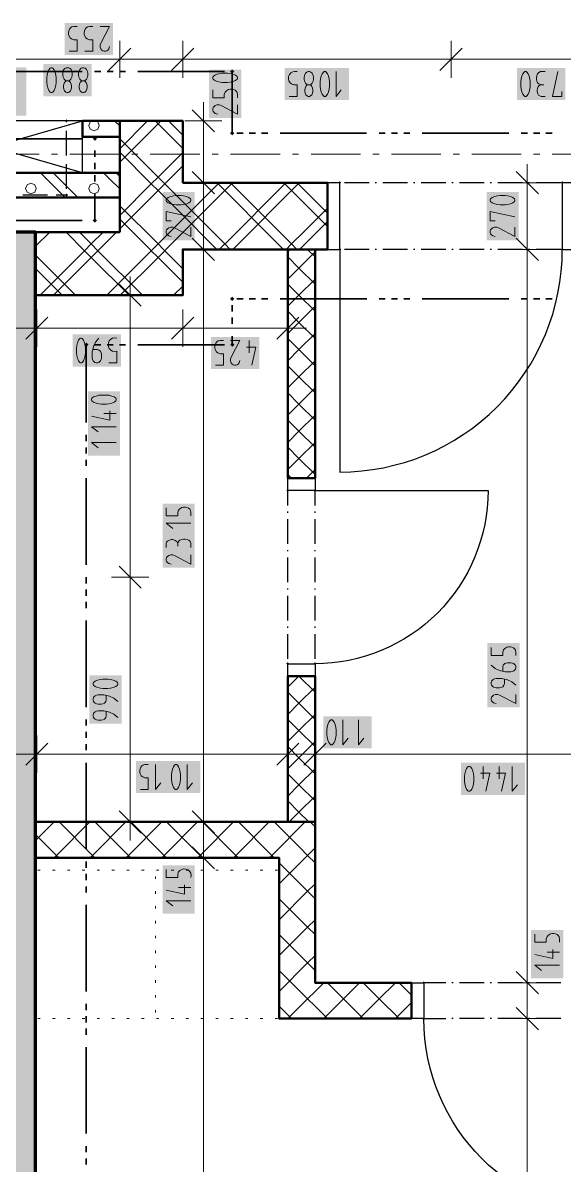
# Model space of a CAD drawing. Header units: millimetres. Extents: x 0 to 594, y 0 to 420.
# Drawn here: x 293.17 to 313.22, y 183.9 to 226.2 of the extents above; entities that cross this region are included whole.
import ezdxf

# ---------------------------------------------------------------- set-up
doc = ezdxf.new("R2010")
doc.units = ezdxf.units.MM
doc.header["$LTSCALE"] = 8
for name, color, linetype in [('PDF_Dvere', 7, 'Continuous'), ('PDF_Instalacni prizdivky', 7, 'Continuous'), ('PDF_Koty delkove', 7, 'Continuous'), ('PDF_Nabytek', 7, 'Continuous'), ('PDF_Osy hlavni', 7, 'Continuous'), ('PDF_Pozarni useky', 7, 'Continuous'), ('PDF_Pozarni Vodovod', 7, 'Continuous'), ('PDF_Pricky zdene', 7, 'Continuous'), ('PDF_Rozvadece', 7, 'Continuous'), ('PDF_Steny akusticke', 7, 'Continuous'), ('PDF_Steny obvodove nosne', 7, 'Continuous')]:
    doc.layers.add(name, color=color, linetype=linetype)

msp = doc.modelspace()

# ---------------------------------------------------------------- linework, layer by layer
at = {"layer": 'PDF_Dvere', "lineweight": 25}
for points in [[(304.911, 220.285), (304.454, 220.285), (304.454, 217.812), (304.911, 217.812)], [(313.612, 220.285), (313.154, 220.285), (313.154, 217.812), (313.612, 217.812)], [(302.988, 208.882), (302.988, 209.34), (303.996, 209.34), (303.996, 208.882)], [(302.988, 202.013), (302.988, 202.471), (303.996, 202.471), (303.996, 202.013)], [(307.568, 190.656), (308.026, 190.656), (308.026, 189.328), (307.568, 189.328)]]:
    msp.add_lwpolyline(points, close=True, dxfattribs=at)
for points in [[(306, 220.285), (305.084, 220.285)], [(306.274, 220.285), (306.229, 220.285)], [(307.419, 220.285), (306.503, 220.285)], [(307.694, 220.285), (307.648, 220.285)], [(308.839, 220.285), (307.923, 220.285)], [(309.114, 220.285), (309.068, 220.285)], [(310.258, 220.285), (309.342, 220.285)], [(310.533, 220.285), (310.487, 220.285)], [(311.678, 220.285), (310.762, 220.285)], [(311.953, 220.285), (311.907, 220.285)], [(313.098, 220.285), (312.182, 220.285)], [(306, 217.812), (305.084, 217.812)], [(306.274, 217.812), (306.229, 217.812)], [(307.419, 217.812), (306.503, 217.812)], [(307.694, 217.812), (307.648, 217.812)], [(308.839, 217.812), (307.923, 217.812)], [(309.114, 217.812), (309.068, 217.812)], [(310.258, 217.812), (309.342, 217.812)], [(310.533, 217.812), (310.487, 217.812)], [(311.678, 217.812), (310.762, 217.812)], [(311.953, 217.812), (311.907, 217.812)], [(313.098, 217.812), (312.182, 217.812)], [(302.988, 208.331), (302.988, 208.882)], [(302.988, 208.056), (302.988, 208.102)], [(302.988, 206.911), (302.988, 207.827)], [(303.996, 208.056), (303.996, 208.102)], [(303.996, 206.911), (303.996, 207.827)], [(302.988, 206.636), (302.988, 206.682)], [(303.996, 206.636), (303.996, 206.682)], [(302.988, 205.491), (302.988, 206.407)], [(303.996, 205.491), (303.996, 206.407)], [(302.988, 205.217), (302.988, 205.262)], [(303.996, 205.217), (303.996, 205.262)], [(302.988, 204.072), (302.988, 204.988)], [(303.996, 204.072), (303.996, 204.988)], [(302.988, 203.797), (302.988, 203.843)], [(302.988, 202.652), (302.988, 203.568)], [(303.996, 203.797), (303.996, 203.843)], [(303.996, 202.652), (303.996, 203.568)], [(308.839, 190.656), (308.026, 190.656)], [(309.114, 190.656), (309.068, 190.656)], [(310.258, 190.656), (309.342, 190.656)], [(310.533, 190.656), (310.487, 190.656)], [(311.678, 190.656), (310.762, 190.656)], [(311.953, 190.656), (311.907, 190.656)], [(313.098, 190.656), (312.182, 190.656)], [(309.114, 189.328), (309.068, 189.328)], [(310.258, 189.328), (309.342, 189.328)], [(310.533, 189.328), (310.487, 189.328)], [(311.678, 189.328), (310.762, 189.328)], [(311.953, 189.328), (311.907, 189.328)], [(313.098, 189.328), (312.182, 189.328)]]:
    msp.add_lwpolyline(points, dxfattribs=at)
for points in [[(304.911, 217.812), (304.911, 209.569, 0.414214), (313.154, 217.812)], [(303.996, 208.331), (303.996, 208.882), (310.407, 208.882, -0.414215), (303.996, 202.471)], [(315.021, 189.328), (315.353, 189.328), (315.353, 182.001, -0.414213), (308.026, 189.328), (308.839, 189.328)]]:
    msp.add_lwpolyline(points, format="xyb", dxfattribs=at)
at = {"layer": 'PDF_Dvere', "lineweight": 25, "transparency": 33554559}
for points in [[(304.969, 220.285), (304.911, 220.228), (304.911, 220.342), (304.854, 220.285)], [(313.212, 220.285), (313.154, 220.228), (313.154, 220.342), (313.097, 220.285)], [(304.969, 217.812), (304.911, 217.755), (304.911, 217.869), (304.854, 217.812)], [(313.212, 217.812), (313.154, 217.755), (313.154, 217.869), (313.097, 217.812)], [(302.988, 208.825), (302.931, 208.882), (303.045, 208.882), (302.988, 208.94)], [(303.996, 208.825), (303.938, 208.882), (304.053, 208.882), (303.996, 208.94)], [(302.988, 202.414), (302.931, 202.471), (303.045, 202.471), (302.988, 202.528)], [(303.996, 202.414), (303.938, 202.471), (304.053, 202.471), (303.996, 202.528)], [(308.083, 190.656), (308.026, 190.599), (308.026, 190.714), (307.968, 190.656)], [(308.083, 189.328), (308.026, 189.271), (308.026, 189.386), (307.968, 189.328)]]:
    msp.add_solid(points, dxfattribs=at)
at = {"layer": 'PDF_Instalacni prizdivky', "lineweight": 50}
for points in [[(296.76, 222.575), (295.386, 222.575), (295.386, 221.979), (296.76, 221.979)], [(296.76, 220.651), (288.7, 220.651), (288.7, 219.735), (296.76, 219.735)]]:
    msp.add_lwpolyline(points, close=True, dxfattribs=at)
at = {"layer": 'PDF_Instalacni prizdivky', "lineweight": 9}
for points in [[(295.751, 222.575), (295.671, 222.542), (295.614, 222.403), (295.671, 222.264), (295.81, 222.207), (295.949, 222.264), (296.006, 222.403), (295.949, 222.542), (295.869, 222.575)], [(296.76, 222.387), (296.572, 222.575)], [(293.825, 220.651), (293.825, 220.651)], [(294.058, 220.418), (293.825, 220.651)], [(294.741, 219.735), (294.058, 220.418)], [(295.208, 219.735), (294.292, 220.651)], [(294.292, 220.651), (294.292, 220.651)], [(296.16, 220.651), (296.16, 220.651)], [(296.394, 220.418), (296.16, 220.651)], [(296.76, 220.051), (296.394, 220.418)], [(296.76, 220.519), (296.627, 220.651)], [(296.627, 220.651), (296.627, 220.651)]]:
    msp.add_lwpolyline(points, dxfattribs=at)
for points in [[(293.474, 220.264), (293.336, 220.206), (293.278, 220.067), (293.336, 219.929), (293.474, 219.871), (293.613, 219.929), (293.671, 220.067), (293.613, 220.206)], [(295.81, 220.264), (295.671, 220.206), (295.614, 220.067), (295.671, 219.929), (295.81, 219.871), (295.949, 219.929), (296.006, 220.067), (295.949, 220.206)]]:
    msp.add_lwpolyline(points, close=True, dxfattribs=at)
at = {"layer": 'PDF_Instalacni prizdivky', "lineweight": 9, "transparency": 33554559}
for points in [[(294.023, 220.414), (294.003, 220.434), (294.044, 220.434), (294.023, 220.455)], [(296.359, 220.414), (296.338, 220.434), (296.379, 220.434), (296.359, 220.455)]]:
    msp.add_solid(points, dxfattribs=at)
at = {"layer": 'PDF_Koty delkove', "lineweight": 18}
for points in [[(294.888, 225.15), (295.181, 225.15), (295.181, 225.577), (295.059, 225.577), (294.974, 225.608), (294.925, 225.654), (294.876, 225.73), (294.864, 225.791), (294.864, 225.852), (294.876, 225.913), (294.9, 225.974), (294.937, 226.02), (294.985, 226.051), (295.059, 226.066), (295.181, 226.066)], [(295.475, 225.15), (295.768, 225.15), (295.768, 225.577), (295.646, 225.577), (295.561, 225.608), (295.512, 225.654), (295.463, 225.73), (295.451, 225.791), (295.451, 225.852), (295.463, 225.913), (295.487, 225.974), (295.524, 226.02), (295.573, 226.051), (295.646, 226.066), (295.768, 226.066)], [(296.038, 226.066), (296.381, 226.066), (296.062, 225.455), (296.038, 225.394), (296.038, 225.302), (296.062, 225.242), (296.099, 225.196), (296.135, 225.165), (296.185, 225.15), (296.233, 225.15), (296.282, 225.165), (296.319, 225.196), (296.356, 225.242), (296.381, 225.333)], [(296.76, 225.543), (296.76, 224.856), (296.76, 224.169)], [(299.096, 225.543), (299.096, 224.856), (299.096, 224.169)], [(309.033, 225.543), (309.033, 224.856), (309.033, 224.169)], [(297.172, 225.268), (296.348, 224.444)], [(299.508, 225.268), (298.683, 224.444)], [(309.445, 225.268), (308.621, 224.444)], [(309.033, 224.856), (299.096, 224.856), (296.76, 224.856), (288.7, 224.856), (286.365, 224.856), (276.428, 224.856), (269.742, 224.856), (200.318, 224.856), (193.632, 224.856), (186.58, 224.856), (177.604, 224.856), (176.276, 224.856), (151.365, 224.856)], [(523.852, 224.856), (518.642, 224.856), (513.503, 224.856), (504.707, 224.856), (492.987, 224.856), (485.294, 224.856), (472.287, 224.856), (466.793, 224.856), (465.016, 224.856), (457.634, 224.856), (456.306, 224.856), (425.487, 224.856), (420.083, 224.856), (409.093, 224.856), (398.881, 224.856), (391.828, 224.856), (385.142, 224.856), (315.719, 224.856), (309.033, 224.856)], [(294.066, 224.173), (294.066, 223.99), (294.079, 223.899), (294.103, 223.792), (294.14, 223.7), (294.188, 223.639), (294.213, 223.624), (294.261, 223.624), (294.286, 223.639), (294.335, 223.7), (294.371, 223.792), (294.396, 223.899), (294.409, 223.99), (294.409, 224.173), (294.396, 224.265), (294.371, 224.372), (294.335, 224.463), (294.286, 224.525), (294.261, 224.54), (294.213, 224.54), (294.188, 224.525), (294.14, 224.463), (294.103, 224.372)], [(294.103, 224.372), (294.079, 224.265), (294.066, 224.173)], [(304.186, 224.031), (304.186, 223.847), (304.199, 223.757), (304.223, 223.65), (304.26, 223.558), (304.308, 223.497), (304.333, 223.482), (304.382, 223.482), (304.406, 223.497), (304.455, 223.558), (304.492, 223.65), (304.517, 223.757), (304.529, 223.847), (304.529, 224.031), (304.517, 224.122), (304.492, 224.229), (304.455, 224.321), (304.406, 224.382), (304.382, 224.398)], [(304.382, 224.398), (304.333, 224.398), (304.308, 224.382), (304.26, 224.321), (304.223, 224.229), (304.199, 224.122), (304.186, 224.031)], [(304.773, 224.398), (304.773, 223.482), (304.969, 223.726)], [(312.217, 224.245), (312.204, 224.184), (312.204, 224.122), (312.217, 224.046), (312.241, 223.986), (312.29, 223.94), (312.375, 223.909)], [(312.522, 224.398), (312.351, 224.398), (312.29, 224.367), (312.241, 224.321), (312.217, 224.245)], [(313.134, 223.664), (313.134, 223.482), (312.791, 223.482), (312.987, 224.398)], [(294.873, 224.051), (294.898, 224.036), (294.934, 223.99), (294.958, 223.929), (294.971, 223.868), (294.971, 223.807), (294.958, 223.746), (294.934, 223.685), (294.885, 223.639), (294.848, 223.624), (294.8, 223.624), (294.763, 223.639), (294.714, 223.685), (294.69, 223.746), (294.677, 223.807), (294.677, 223.868), (294.69, 223.929), (294.714, 223.99), (294.751, 224.036), (294.775, 224.051)], [(295.46, 224.051), (295.485, 224.036), (295.521, 223.99), (295.546, 223.929), (295.558, 223.868), (295.558, 223.807), (295.546, 223.746), (295.521, 223.685), (295.472, 223.639), (295.436, 223.624), (295.387, 223.624), (295.35, 223.639), (295.301, 223.685), (295.277, 223.746), (295.265, 223.807), (295.265, 223.868), (295.277, 223.929), (295.301, 223.99), (295.338, 224.036), (295.362, 224.051)], [(303.819, 223.909), (303.844, 223.893), (303.88, 223.847), (303.905, 223.787), (303.917, 223.726), (303.917, 223.664), (303.905, 223.604), (303.88, 223.542), (303.831, 223.497), (303.794, 223.482), (303.746, 223.482), (303.709, 223.497), (303.66, 223.542), (303.636, 223.604), (303.623, 223.664), (303.623, 223.726), (303.636, 223.787), (303.66, 223.847), (303.697, 223.893), (303.721, 223.909)], [(312.522, 223.482), (312.375, 223.482), (312.326, 223.497), (312.278, 223.528), (312.253, 223.574), (312.229, 223.664), (312.229, 223.726), (312.253, 223.817), (312.302, 223.879), (312.375, 223.909), (312.473, 223.909)], [(300.209, 223.726), (300.209, 223.432), (300.636, 223.432), (300.636, 223.555), (300.667, 223.64), (300.713, 223.689), (300.789, 223.737), (300.849, 223.75), (300.911, 223.75), (300.972, 223.737), (301.032, 223.713), (301.078, 223.676), (301.109, 223.628), (301.125, 223.555), (301.125, 223.432)], [(300.271, 222.163), (299.447, 222.987)], [(299.859, 222.575), (299.859, 223.262)], [(300.514, 223.138), (300.453, 223.163), (300.361, 223.163), (300.301, 223.138), (300.255, 223.102), (300.224, 223.065), (300.209, 223.016), (300.209, 222.967), (300.224, 222.918), (300.255, 222.882), (300.301, 222.845), (300.391, 222.82)], [(301.125, 223.163), (301.125, 222.82), (300.514, 223.138)], [(300.546, 222.575), (299.859, 222.575), (299.172, 222.575)], [(299.859, 141.932), (299.859, 145.412), (299.859, 161.557), (299.859, 195.281), (299.859, 196.61), (299.859, 217.812), (299.859, 220.285), (299.859, 222.575)], [(311.858, 220.285), (311.858, 220.972)], [(300.271, 219.873), (299.447, 220.697)], [(312.271, 219.873), (311.446, 220.697)], [(300.546, 220.285), (299.859, 220.285), (299.172, 220.285)], [(312.545, 220.285), (311.858, 220.285), (311.172, 220.285)], [(311.858, 145.412), (311.858, 172.012), (311.858, 189.328), (311.858, 190.656), (311.858, 217.812), (311.858, 220.285)], [(298.667, 218.877), (298.485, 218.877), (298.485, 219.22), (299.401, 219.025)], [(310.667, 218.877), (310.485, 218.877), (310.485, 219.22), (311.401, 219.025)], [(299.401, 218.633), (299.401, 218.29), (298.79, 218.609), (298.729, 218.633), (298.637, 218.633), (298.577, 218.609), (298.531, 218.572), (298.5, 218.535), (298.485, 218.486), (298.485, 218.438), (298.5, 218.389), (298.531, 218.352), (298.577, 218.315), (298.667, 218.29)], [(310.728, 218.633), (310.637, 218.633), (310.576, 218.609), (310.53, 218.572), (310.499, 218.535), (310.485, 218.486), (310.485, 218.438), (310.499, 218.389), (310.53, 218.352), (310.576, 218.315), (310.667, 218.29)], [(311.401, 218.633), (311.401, 218.29), (310.79, 218.609), (310.728, 218.633)], [(300.271, 217.4), (299.447, 218.224)], [(312.271, 217.4), (311.446, 218.224)], [(300.546, 217.812), (299.859, 217.812), (299.172, 217.812)], [(312.545, 217.812), (311.858, 217.812), (311.172, 217.812)], [(297.149, 216.118), (297.149, 216.805)], [(297.561, 215.706), (296.737, 216.53)], [(297.836, 216.118), (297.149, 216.118), (296.462, 216.118)], [(297.149, 196.61), (297.149, 205.677), (297.149, 216.118)], [(293.692, 215.583), (293.692, 214.896), (293.692, 214.209)], [(299.096, 215.583), (299.096, 214.896), (299.096, 214.209)], [(302.988, 215.583), (302.988, 214.896), (302.988, 214.209)], [(302.988, 214.896), (301.485, 214.896), (299.509, 214.896), (299.096, 214.896), (297.479, 214.896), (294.602, 214.896), (293.692, 214.896), (291.769, 214.896), (289.21, 214.896), (286.365, 214.896), (285.469, 214.896), (282.496, 214.896), (282.472, 214.896), (281.465, 214.896), (280.54, 214.896), (277.127, 214.896), (268.276, 214.896), (267.269, 214.896), (258.934, 214.896), (243.364, 214.896), (241.945, 214.896), (235.946, 214.896), (234.114, 214.896)], [(294.104, 215.308), (293.28, 214.484)], [(299.508, 215.308), (298.683, 214.484)], [(303.4, 215.308), (302.576, 214.484)], [(302.988, 214.896), (303.675, 214.896)], [(295.377, 214.513), (295.352, 214.529), (295.304, 214.529), (295.279, 214.513), (295.23, 214.452), (295.194, 214.36), (295.169, 214.253), (295.157, 214.162)], [(295.157, 214.162), (295.157, 213.979), (295.169, 213.888), (295.194, 213.781), (295.23, 213.689), (295.279, 213.628), (295.304, 213.613), (295.352, 213.613), (295.377, 213.628), (295.425, 213.689), (295.462, 213.781), (295.487, 213.888), (295.5, 213.979), (295.5, 214.162), (295.487, 214.253), (295.462, 214.36), (295.425, 214.452), (295.377, 214.513)], [(295.988, 214.529), (295.866, 214.376), (295.792, 214.223), (295.744, 214.01), (295.744, 213.795), (295.756, 213.735), (295.781, 213.689), (295.805, 213.659), (295.842, 213.628), (295.891, 213.613), (295.939, 213.613), (295.988, 213.628), (296.025, 213.659), (296.049, 213.689), (296.074, 213.735), (296.087, 213.795), (296.087, 213.918), (296.074, 213.979), (296.049, 214.04), (295.988, 214.086), (295.939, 214.101), (295.768, 214.101)], [(300.307, 213.522), (300.601, 213.522), (300.601, 213.949), (300.478, 213.949), (300.393, 213.98), (300.344, 214.026), (300.296, 214.102), (300.283, 214.162), (300.283, 214.224), (300.296, 214.285), (300.32, 214.345), (300.357, 214.391), (300.405, 214.422), (300.478, 214.438), (300.601, 214.438)], [(300.87, 214.438), (301.213, 214.438), (300.895, 213.827), (300.87, 213.766), (300.87, 213.674), (300.895, 213.614), (300.931, 213.568), (300.968, 213.537), (301.017, 213.522), (301.066, 213.522), (301.115, 213.537), (301.151, 213.568), (301.188, 213.614), (301.213, 213.704)], [(301.457, 214.193), (301.8, 214.193), (301.653, 213.522)], [(301.555, 214.438), (301.555, 213.98)], [(296.268, 212.422), (296.085, 212.422), (295.994, 212.41), (295.887, 212.385), (295.796, 212.349), (295.734, 212.3), (295.72, 212.275), (295.72, 212.227), (295.734, 212.202), (295.796, 212.153), (295.887, 212.117), (295.994, 212.092), (296.085, 212.079), (296.268, 212.079), (296.36, 212.092), (296.467, 212.117), (296.559, 212.153)], [(296.559, 212.153), (296.62, 212.202), (296.636, 212.227), (296.636, 212.275), (296.62, 212.3), (296.559, 212.349), (296.467, 212.385), (296.36, 212.41), (296.268, 212.422)], [(296.391, 211.835), (296.391, 211.492), (295.72, 211.64)], [(296.636, 211.737), (296.178, 211.737)], [(296.636, 211.248), (295.72, 211.248), (295.963, 211.053)], [(296.636, 210.661), (295.72, 210.661), (295.963, 210.466)], [(298.485, 208.239), (298.485, 207.945), (298.912, 207.945), (298.912, 208.068), (298.943, 208.153), (298.989, 208.202), (299.065, 208.25)], [(299.065, 208.25), (299.125, 208.263), (299.187, 208.263), (299.248, 208.25), (299.308, 208.226), (299.354, 208.19), (299.385, 208.141), (299.401, 208.068), (299.401, 207.945)], [(299.401, 207.676), (298.485, 207.676), (298.729, 207.481)], [(298.485, 206.771), (298.485, 206.918), (298.5, 206.967), (298.531, 207.015), (298.577, 207.04), (298.667, 207.065), (298.729, 207.065), (298.82, 207.04), (298.882, 206.991), (298.912, 206.918), (298.912, 206.82)], [(299.401, 206.771), (299.401, 206.942), (299.37, 207.003), (299.324, 207.052), (299.248, 207.076), (299.187, 207.089), (299.125, 207.089), (299.049, 207.076), (298.989, 207.052), (298.943, 207.003), (298.912, 206.918)], [(299.401, 206.502), (299.401, 206.159), (298.79, 206.477), (298.729, 206.502), (298.637, 206.502), (298.577, 206.477), (298.531, 206.441), (298.5, 206.404), (298.485, 206.355), (298.485, 206.306), (298.5, 206.257), (298.531, 206.221), (298.577, 206.184), (298.667, 206.159)], [(297.561, 205.265), (296.737, 206.089)], [(297.836, 205.677), (297.149, 205.677), (296.462, 205.677)], [(310.519, 203.072), (310.519, 202.779), (310.946, 202.779), (310.946, 202.901), (310.977, 202.986), (311.023, 203.036), (311.099, 203.084), (311.16, 203.096), (311.221, 203.096), (311.282, 203.084), (311.343, 203.06), (311.389, 203.023), (311.42, 202.975), (311.435, 202.901), (311.435, 202.779)], [(310.946, 202.192), (310.946, 202.363), (310.962, 202.412), (310.992, 202.448), (311.023, 202.473), (311.068, 202.497), (311.129, 202.509), (311.251, 202.509), (311.313, 202.497), (311.358, 202.473), (311.389, 202.448), (311.42, 202.412), (311.435, 202.363), (311.435, 202.314), (311.42, 202.265), (311.389, 202.228), (311.358, 202.204), (311.313, 202.179), (311.251, 202.167), (311.038, 202.167), (310.824, 202.216), (310.671, 202.289), (310.519, 202.412)], [(311.435, 201.678), (311.282, 201.8), (311.129, 201.874), (310.916, 201.922), (310.702, 201.922), (310.641, 201.91), (310.595, 201.886), (310.565, 201.861), (310.534, 201.825), (310.519, 201.775), (310.519, 201.727)], [(310.519, 201.727), (310.534, 201.678), (310.565, 201.641), (310.595, 201.617), (310.641, 201.592), (310.702, 201.58), (310.824, 201.58), (310.885, 201.592), (310.946, 201.617), (310.992, 201.678), (311.008, 201.727), (311.008, 201.898)], [(296.691, 201.07), (296.538, 201.193), (296.385, 201.266), (296.172, 201.315), (295.958, 201.315), (295.897, 201.302), (295.851, 201.278), (295.821, 201.254), (295.79, 201.217), (295.775, 201.168), (295.775, 201.119), (295.79, 201.07), (295.821, 201.034), (295.851, 201.009), (295.897, 200.984), (295.958, 200.972), (296.08, 200.972), (296.141, 200.984), (296.202, 201.009)], [(296.202, 201.009), (296.248, 201.07), (296.264, 201.119), (296.264, 201.29)], [(311.435, 201.335), (311.435, 200.992), (310.824, 201.311), (310.763, 201.335), (310.671, 201.335), (310.611, 201.311), (310.565, 201.274), (310.534, 201.238), (310.519, 201.188), (310.519, 201.14), (310.534, 201.091), (310.565, 201.054), (310.611, 201.017), (310.702, 200.992)], [(296.691, 200.483), (296.538, 200.606), (296.385, 200.679), (296.172, 200.727), (295.958, 200.727), (295.897, 200.715), (295.851, 200.691), (295.821, 200.667), (295.79, 200.63), (295.775, 200.581), (295.775, 200.532), (295.79, 200.483), (295.821, 200.446), (295.851, 200.422), (295.897, 200.397), (295.958, 200.385), (296.08, 200.385), (296.141, 200.397), (296.202, 200.422), (296.248, 200.483), (296.264, 200.532), (296.264, 200.703)], [(304.435, 200.02), (304.435, 199.837), (304.448, 199.746), (304.472, 199.639), (304.509, 199.548), (304.557, 199.486), (304.582, 199.472), (304.63, 199.472), (304.655, 199.486), (304.704, 199.548), (304.741, 199.639), (304.766, 199.746), (304.778, 199.837), (304.778, 200.02), (304.766, 200.112), (304.741, 200.219), (304.704, 200.311), (304.655, 200.372), (304.63, 200.388), (304.582, 200.388), (304.557, 200.372), (304.509, 200.311), (304.472, 200.219)], [(304.472, 200.219), (304.448, 200.112), (304.435, 200.02)], [(305.022, 200.388), (305.022, 199.472), (305.218, 199.715)], [(305.609, 200.388), (305.609, 199.472), (305.805, 199.715)], [(293.692, 199.808), (293.692, 199.121), (293.692, 198.435)], [(302.988, 199.808), (302.988, 199.121), (302.988, 198.435)], [(303.996, 199.808), (303.996, 199.121), (303.996, 198.435)], [(294.104, 199.534), (293.28, 198.709)], [(303.4, 199.534), (302.576, 198.709)], [(304.408, 199.534), (303.583, 198.709)], [(318.512, 199.121), (317.435, 199.121), (317.184, 199.121), (314.167, 199.121), (303.996, 199.121), (302.988, 199.121), (293.692, 199.121), (291.769, 199.121), (282.472, 199.121)], [(297.526, 197.819), (297.819, 197.819), (297.819, 198.246), (297.697, 198.246), (297.612, 198.277), (297.562, 198.323), (297.514, 198.399), (297.501, 198.459), (297.501, 198.52), (297.514, 198.582), (297.538, 198.642), (297.575, 198.688), (297.623, 198.719), (297.697, 198.735), (297.819, 198.735)], [(298.089, 198.735), (298.089, 197.819), (298.284, 198.062)], [(299.263, 198.735), (299.263, 197.819), (299.458, 198.062)], [(310.125, 198.419), (310.468, 198.419), (310.32, 197.748)], [(310.222, 198.664), (310.222, 198.206)], [(310.712, 198.419), (311.055, 198.419), (310.907, 197.748)], [(310.81, 198.664), (310.81, 198.206)], [(311.299, 198.664), (311.299, 197.748), (311.494, 197.991)], [(297.561, 196.197), (296.737, 197.022)], [(300.271, 196.197), (299.447, 197.022)], [(297.836, 196.61), (297.149, 196.61), (296.462, 196.61)], [(297.149, 196.61), (297.149, 195.923)], [(300.546, 196.61), (299.859, 196.61), (299.172, 196.61)], [(300.271, 194.869), (299.447, 195.694)], [(300.546, 195.281), (299.859, 195.281), (299.172, 195.281)], [(299.156, 194.282), (299.156, 193.94), (298.485, 194.087)], [(299.401, 194.185), (298.943, 194.185)], [(299.401, 193.695), (298.485, 193.695), (298.729, 193.5)], [(312.136, 192.455), (312.136, 192.161), (312.563, 192.161), (312.563, 192.284), (312.594, 192.369), (312.639, 192.418), (312.716, 192.467), (312.776, 192.479), (312.837, 192.479), (312.899, 192.467), (312.959, 192.443), (313.005, 192.406), (313.036, 192.357), (313.052, 192.284), (313.052, 192.161)], [(312.807, 191.892), (312.807, 191.549), (312.136, 191.697)], [(313.052, 191.795), (312.594, 191.795)], [(313.052, 191.305), (312.136, 191.305), (312.379, 191.11)], [(312.271, 190.244), (311.446, 191.068)], [(312.545, 190.656), (311.858, 190.656), (311.172, 190.656)], [(312.271, 188.916), (311.446, 189.74)], [(312.545, 189.328), (311.858, 189.328), (311.172, 189.328)]]:
    msp.add_lwpolyline(points, dxfattribs=at)
msp.add_lwpolyline([(294.653, 224.326), (294.653, 224.265), (294.666, 224.189), (294.702, 224.113), (294.751, 224.067), (294.775, 224.051), (294.873, 224.051), (294.898, 224.067), (294.947, 224.113), (294.983, 224.189), (294.996, 224.265), (294.996, 224.326, 1.260182)], format="xyb", close=True, dxfattribs=at)
for points in [[(295.24, 224.326), (295.24, 224.265), (295.253, 224.189), (295.289, 224.113), (295.338, 224.067), (295.362, 224.051), (295.46, 224.051), (295.485, 224.067), (295.534, 224.113), (295.571, 224.189), (295.583, 224.265), (295.583, 224.326), (295.571, 224.402), (295.534, 224.479), (295.485, 224.525), (295.436, 224.54), (295.387, 224.54), (295.338, 224.525), (295.289, 224.479), (295.253, 224.402)], [(300.758, 224.337), (300.574, 224.337), (300.484, 224.324), (300.377, 224.3), (300.285, 224.263), (300.224, 224.215), (300.209, 224.19), (300.209, 224.142), (300.224, 224.117), (300.285, 224.068), (300.377, 224.032), (300.484, 224.007), (300.574, 223.994), (300.758, 223.994), (300.849, 224.007), (300.956, 224.032), (301.048, 224.068), (301.109, 224.117), (301.125, 224.142), (301.125, 224.19), (301.109, 224.215), (301.048, 224.263), (300.956, 224.3), (300.849, 224.324)], [(303.599, 224.184), (303.599, 224.122), (303.612, 224.046), (303.648, 223.97), (303.697, 223.924), (303.721, 223.909), (303.819, 223.909), (303.844, 223.924), (303.893, 223.97), (303.929, 224.046), (303.942, 224.122), (303.942, 224.184), (303.929, 224.26), (303.893, 224.337), (303.844, 224.382), (303.794, 224.398), (303.746, 224.398), (303.697, 224.382), (303.648, 224.337), (303.612, 224.26)], [(311.617, 224.031), (311.617, 223.847), (311.63, 223.757), (311.654, 223.65), (311.691, 223.558), (311.739, 223.497), (311.764, 223.482), (311.812, 223.482), (311.837, 223.497), (311.886, 223.558), (311.923, 223.65), (311.948, 223.757), (311.96, 223.847), (311.96, 224.031), (311.948, 224.122), (311.923, 224.229), (311.886, 224.321), (311.837, 224.382), (311.812, 224.398), (311.764, 224.398), (311.739, 224.382), (311.691, 224.321), (311.654, 224.229), (311.63, 224.122)], [(299.034, 219.807), (298.85, 219.807), (298.76, 219.795), (298.653, 219.77), (298.561, 219.734), (298.5, 219.685), (298.485, 219.66), (298.485, 219.612), (298.5, 219.587), (298.561, 219.539), (298.653, 219.502), (298.76, 219.477), (298.85, 219.464), (299.034, 219.464), (299.125, 219.477), (299.232, 219.502), (299.324, 219.539), (299.385, 219.587), (299.401, 219.612), (299.401, 219.66), (299.385, 219.685), (299.324, 219.734), (299.232, 219.77), (299.125, 219.795)], [(311.033, 219.807), (310.85, 219.807), (310.759, 219.795), (310.652, 219.77), (310.561, 219.734), (310.499, 219.685), (310.485, 219.66), (310.485, 219.612), (310.499, 219.587), (310.561, 219.539), (310.652, 219.502), (310.759, 219.477), (310.85, 219.464), (311.033, 219.464), (311.125, 219.477), (311.232, 219.502), (311.324, 219.539), (311.385, 219.587), (311.401, 219.612), (311.401, 219.66), (311.385, 219.685), (311.324, 219.734), (311.232, 219.77), (311.125, 219.795)], [(296.324, 201.902), (296.141, 201.902), (296.05, 201.889), (295.943, 201.865), (295.851, 201.828), (295.79, 201.78), (295.775, 201.755), (295.775, 201.706), (295.79, 201.682), (295.851, 201.633), (295.943, 201.596), (296.05, 201.571), (296.141, 201.559), (296.324, 201.559), (296.416, 201.571), (296.523, 201.596), (296.614, 201.633), (296.676, 201.682), (296.691, 201.706), (296.691, 201.755), (296.676, 201.78), (296.614, 201.828), (296.523, 201.865), (296.416, 201.889)], [(298.676, 198.367), (298.676, 198.184), (298.688, 198.094), (298.712, 197.986), (298.749, 197.895), (298.797, 197.833), (298.822, 197.819), (298.871, 197.819), (298.896, 197.833), (298.944, 197.895), (298.981, 197.986), (299.006, 198.094), (299.018, 198.184), (299.018, 198.367), (299.006, 198.459), (298.981, 198.566), (298.944, 198.658), (298.896, 198.719), (298.871, 198.735), (298.822, 198.735), (298.797, 198.719), (298.749, 198.658), (298.712, 198.566), (298.688, 198.459)], [(309.538, 198.296), (309.538, 198.113), (309.55, 198.022), (309.574, 197.915), (309.611, 197.824), (309.66, 197.762), (309.685, 197.748), (309.733, 197.748), (309.758, 197.762), (309.806, 197.824), (309.843, 197.915), (309.868, 198.022), (309.88, 198.113), (309.88, 198.296), (309.868, 198.388), (309.843, 198.495), (309.806, 198.587), (309.758, 198.648), (309.733, 198.664), (309.685, 198.664), (309.66, 198.648), (309.611, 198.587), (309.574, 198.495), (309.55, 198.388)]]:
    msp.add_lwpolyline(points, close=True, dxfattribs=at)
for points in [[(303.036, 223.482), (303.33, 223.482), (303.33, 223.909), (303.207, 223.909), (303.122, 223.94), (303.073, 223.986, -0.753191), (303.33, 224.398)], [(296.355, 213.613), (296.649, 213.613), (296.649, 214.04, -1.306813), (296.649, 214.529)], [(298.485, 194.845), (298.485, 194.552), (298.912, 194.552), (298.912, 194.674), (298.943, 194.76), (298.989, 194.809, -0.753191), (299.401, 194.552)]]:
    msp.add_lwpolyline(points, format="xyb", dxfattribs=at)
at = {"layer": 'PDF_Koty delkove', "color": 7, "lineweight": 18, "true_color": 0xffffff, "transparency": 33554559}
for points in [[(296.518, 226.204), (294.726, 226.204), (296.518, 225.013), (294.726, 225.013)], [(295.72, 224.678), (293.929, 224.678), (295.72, 223.487), (293.929, 223.487)], [(293.308, 222.763), (293.308, 224.554), (292.117, 222.763), (292.117, 224.554)], [(301.262, 222.683), (301.262, 224.474), (300.072, 222.683), (300.072, 224.474)], [(305.254, 224.535), (302.875, 224.535), (305.254, 223.345), (302.875, 223.345)], [(313.272, 224.535), (311.48, 224.535), (313.272, 223.345), (311.48, 223.345)], [(299.538, 218.153), (299.538, 219.944), (298.348, 218.153), (298.348, 219.944)], [(311.538, 218.153), (311.538, 219.944), (310.347, 218.153), (310.347, 219.944)], [(296.811, 214.666), (295.02, 214.666), (296.811, 213.476), (295.02, 213.476)], [(301.938, 214.575), (300.146, 214.575), (301.938, 213.385), (300.146, 213.385)], [(296.773, 210.181), (296.773, 212.559), (295.582, 210.181), (295.582, 212.559)], [(299.538, 206.022), (299.538, 208.4), (298.348, 206.022), (298.348, 208.4)], [(311.573, 200.855), (311.573, 203.234), (310.382, 200.855), (310.382, 203.234)], [(296.829, 200.247), (296.829, 202.039), (295.638, 200.247), (295.638, 202.039)], [(306.09, 200.525), (304.298, 200.525), (306.09, 199.334), (304.298, 199.334)], [(299.743, 198.872), (297.364, 198.872), (299.743, 197.681), (297.364, 197.681)], [(311.779, 198.801), (309.401, 198.801), (311.779, 197.61), (309.401, 197.61)], [(299.538, 193.215), (299.538, 195.007), (298.348, 193.215), (298.348, 195.007)], [(313.189, 190.825), (313.189, 192.616), (311.998, 190.825), (311.998, 192.616)]]:
    msp.add_solid(points, dxfattribs=at)
at = {"layer": 'PDF_Nabytek', "lineweight": 13}
for points in [[(293.692, 195.281), (293.692, 195.281)], [(293.818, 195.281), (293.727, 195.281)], [(294.368, 195.281), (294.276, 195.281)], [(294.917, 195.281), (294.826, 195.281)], [(295.467, 195.281), (295.375, 195.281)], [(296.016, 195.281), (295.925, 195.281)], [(296.566, 195.281), (296.474, 195.281)], [(297.116, 195.281), (297.024, 195.281)], [(297.665, 195.281), (297.573, 195.281)], [(298.215, 195.281), (298.123, 195.281)], [(298.764, 195.281), (298.672, 195.281)], [(299.314, 195.281), (299.222, 195.281)], [(299.863, 195.281), (299.772, 195.281)], [(300.413, 195.281), (300.321, 195.281)], [(300.962, 195.281), (300.871, 195.281)], [(301.512, 195.281), (301.42, 195.281)], [(302.061, 195.281), (301.97, 195.281)], [(302.611, 195.281), (302.519, 195.281)], [(302.668, 195.281), (302.668, 195.281)], [(302.668, 195.281), (302.668, 195.281)], [(302.668, 195.05), (302.668, 195.142)], [(293.692, 194.824), (293.692, 194.824)], [(293.692, 194.824), (293.692, 194.824)], [(293.818, 194.824), (293.727, 194.824)], [(293.818, 194.824), (293.727, 194.824)], [(294.368, 194.824), (294.276, 194.824)], [(294.368, 194.824), (294.276, 194.824)], [(294.917, 194.824), (294.826, 194.824)], [(294.917, 194.824), (294.826, 194.824)], [(295.467, 194.824), (295.375, 194.824)], [(295.467, 194.824), (295.375, 194.824)], [(296.016, 194.824), (295.925, 194.824)], [(296.016, 194.824), (295.925, 194.824)], [(296.566, 194.824), (296.474, 194.824)], [(296.566, 194.824), (296.474, 194.824)], [(297.116, 194.824), (297.024, 194.824)], [(297.116, 194.824), (297.024, 194.824)], [(297.665, 194.824), (297.573, 194.824)], [(297.665, 194.824), (297.573, 194.824)], [(298.088, 194.824), (298.088, 194.824)], [(298.088, 194.824), (298.088, 194.824)], [(298.088, 194.501), (298.088, 194.592)], [(298.088, 194.501), (298.088, 194.592)], [(298.215, 194.824), (298.123, 194.824)], [(298.215, 194.824), (298.123, 194.824)], [(302.668, 194.824), (302.668, 194.824)], [(302.668, 194.824), (302.668, 194.824)], [(302.668, 194.501), (302.668, 194.592)], [(298.088, 193.951), (298.088, 194.043)], [(298.088, 193.951), (298.088, 194.043)], [(302.668, 193.951), (302.668, 194.043)], [(298.088, 193.402), (298.088, 193.493)], [(298.088, 193.402), (298.088, 193.493)], [(302.668, 193.402), (302.668, 193.493)], [(298.088, 192.852), (298.088, 192.944)], [(298.088, 192.852), (298.088, 192.944)], [(302.668, 192.852), (302.668, 192.944)], [(298.088, 192.303), (298.088, 192.394)], [(298.088, 192.303), (298.088, 192.394)], [(302.668, 192.303), (302.668, 192.394)], [(298.088, 191.753), (298.088, 191.845)], [(298.088, 191.753), (298.088, 191.845)], [(302.668, 191.753), (302.668, 191.845)], [(298.088, 191.204), (298.088, 191.295)], [(298.088, 191.204), (298.088, 191.295)], [(302.668, 191.204), (302.668, 191.295)], [(298.088, 190.654), (298.088, 190.746)], [(298.088, 190.654), (298.088, 190.746)], [(302.668, 190.656), (302.668, 190.746)], [(302.668, 190.654), (302.668, 190.656)], [(302.668, 190.656), (302.668, 190.656)], [(302.668, 190.656), (302.668, 190.656)], [(298.088, 190.105), (298.088, 190.196)], [(298.088, 190.105), (298.088, 190.196)], [(302.668, 190.105), (302.668, 190.196)], [(298.088, 189.555), (298.088, 189.647)], [(298.088, 189.555), (298.088, 189.647)], [(302.668, 189.555), (302.668, 189.647)], [(293.692, 189.328), (293.692, 189.328)], [(293.818, 189.328), (293.727, 189.328)], [(294.368, 189.328), (294.276, 189.328)], [(294.917, 189.328), (294.826, 189.328)], [(295.467, 189.328), (295.375, 189.328)], [(296.016, 189.328), (295.925, 189.328)], [(296.566, 189.328), (296.474, 189.328)], [(297.116, 189.328), (297.024, 189.328)], [(297.665, 189.328), (297.573, 189.328)], [(298.088, 189.328), (298.088, 189.328)], [(298.088, 189.328), (298.088, 189.328)], [(298.215, 189.328), (298.123, 189.328)], [(298.764, 189.328), (298.672, 189.328)], [(299.314, 189.328), (299.222, 189.328)], [(299.863, 189.328), (299.772, 189.328)], [(300.413, 189.328), (300.321, 189.328)], [(300.962, 189.328), (300.871, 189.328)], [(301.512, 189.328), (301.42, 189.328)], [(302.061, 189.328), (301.97, 189.328)], [(302.611, 189.328), (302.519, 189.328)], [(302.668, 189.328), (302.668, 189.328)], [(302.668, 189.328), (302.668, 189.328)]]:
    msp.add_lwpolyline(points, dxfattribs=at)
for points in [[(298.672, 194.824), (298.764, 194.824)], [(299.222, 194.824), (299.314, 194.824)], [(299.772, 194.824), (299.863, 194.824)], [(300.321, 194.824), (300.413, 194.824)], [(300.871, 194.824), (300.962, 194.824)], [(301.42, 194.824), (301.512, 194.824)], [(301.97, 194.824), (302.061, 194.824)], [(302.519, 194.824), (302.611, 194.824)]]:
    msp.add_lwpolyline(points, close=True, dxfattribs=at)
at = {"layer": 'PDF_Osy hlavni', "lineweight": 18}
for points in [[(293.773, 221.338), (291.941, 221.338)], [(294.459, 221.338), (294.231, 221.338)], [(296.749, 221.338), (294.917, 221.338)], [(297.436, 221.338), (297.207, 221.338)], [(299.726, 221.338), (297.894, 221.338)], [(300.413, 221.338), (300.184, 221.338)], [(302.702, 221.338), (300.871, 221.338)], [(303.389, 221.338), (303.16, 221.338)], [(305.679, 221.338), (303.847, 221.338)], [(306.366, 221.338), (306.137, 221.338)], [(308.656, 221.338), (306.824, 221.338)], [(309.342, 221.338), (309.114, 221.338)], [(311.632, 221.338), (309.8, 221.338)], [(312.319, 221.338), (312.09, 221.338)], [(314.609, 221.338), (312.777, 221.338)]]:
    msp.add_lwpolyline(points, dxfattribs=at)
at = {"layer": 'PDF_Pozarni useky', "lineweight": 35}
for points in [[(295.375, 224.406), (292.17, 224.406)], [(296.062, 224.406), (295.833, 224.406)], [(296.52, 224.406), (296.291, 224.406)], [(296.978, 224.406), (296.749, 224.406)], [(300.642, 224.406), (297.436, 224.406)], [(300.927, 222.117), (300.927, 224.406)], [(301.329, 222.117), (301.1, 222.117)], [(301.786, 222.117), (301.558, 222.117)], [(302.244, 222.117), (302.015, 222.117)], [(305.908, 222.117), (302.702, 222.117)], [(306.595, 222.117), (306.366, 222.117)], [(307.053, 222.117), (306.824, 222.117)], [(307.511, 222.117), (307.282, 222.117)], [(311.174, 222.117), (307.969, 222.117)], [(311.861, 222.117), (311.632, 222.117)], [(312.319, 222.117), (312.09, 222.117)], [(312.777, 222.117), (312.548, 222.117)], [(295.375, 221.911), (292.17, 221.911)], [(295.844, 221.911), (295.833, 221.911)], [(295.844, 221.244), (295.844, 221.473)], [(295.844, 220.787), (295.844, 221.016)], [(295.844, 220.329), (295.844, 220.558)], [(295.844, 218.884), (295.844, 219.871)], [(295.375, 218.884), (292.17, 218.884)], [(295.844, 218.884), (295.833, 218.884)], [(300.927, 215.978), (300.927, 215.98)], [(300.927, 215.52), (300.927, 215.749)], [(301.329, 215.98), (301.1, 215.98)], [(301.787, 215.98), (301.558, 215.98)], [(302.245, 215.98), (302.016, 215.98)], [(305.909, 215.98), (302.703, 215.98)], [(306.596, 215.98), (306.367, 215.98)], [(307.053, 215.98), (306.825, 215.98)], [(307.511, 215.98), (307.282, 215.98)], [(311.175, 215.98), (307.969, 215.98)], [(311.862, 215.98), (311.633, 215.98)], [(312.32, 215.98), (312.091, 215.98)], [(312.778, 215.98), (312.549, 215.98)], [(300.927, 215.062), (300.927, 215.291)], [(300.927, 214.286), (300.927, 214.604)], [(295.524, 211.399), (295.524, 214.286)], [(296.062, 214.286), (295.833, 214.286)], [(296.52, 214.286), (296.291, 214.286)], [(296.978, 214.286), (296.749, 214.286)], [(300.642, 214.286), (297.436, 214.286)], [(295.524, 210.712), (295.524, 210.941)], [(295.524, 210.254), (295.524, 210.483)], [(295.524, 209.796), (295.524, 210.025)], [(295.524, 206.133), (295.524, 209.338)], [(295.524, 205.446), (295.524, 205.675)], [(295.524, 204.988), (295.524, 205.217)], [(295.524, 204.53), (295.524, 204.759)], [(295.524, 200.866), (295.524, 204.072)], [(295.524, 200.18), (295.524, 200.409)], [(295.524, 199.722), (295.524, 199.951)], [(295.524, 199.264), (295.524, 199.493)], [(295.524, 195.6), (295.524, 198.806)], [(295.524, 194.913), (295.524, 195.142)], [(295.524, 194.455), (295.524, 194.684)], [(295.524, 193.997), (295.524, 194.226)], [(295.524, 190.334), (295.524, 193.539)], [(295.524, 189.647), (295.524, 189.876)], [(295.524, 189.189), (295.524, 189.418)], [(295.524, 188.731), (295.524, 188.96)], [(295.524, 185.068), (295.524, 188.273)], [(295.524, 184.381), (295.524, 184.61)], [(295.524, 183.923), (295.524, 184.152)]]:
    msp.add_lwpolyline(points, dxfattribs=at)
at = {"layer": 'PDF_Pozarni useky', "lineweight": 35, "transparency": 33554559}
for points in [[(301.008, 224.406), (300.927, 224.326), (300.927, 224.487), (300.847, 224.406)], [(300.927, 224.326), (300.847, 224.406), (301.008, 224.406), (300.927, 224.487)], [(300.927, 222.037), (300.847, 222.117), (301.008, 222.117), (300.927, 222.197)], [(301.008, 222.117), (300.927, 222.037), (300.927, 222.197), (300.847, 222.117)], [(295.844, 221.831), (295.764, 221.911), (295.924, 221.911), (295.844, 221.991)], [(295.924, 221.911), (295.844, 221.831), (295.844, 221.991), (295.764, 221.911)], [(295.924, 218.884), (295.844, 218.804), (295.844, 218.964), (295.764, 218.884)], [(295.844, 218.804), (295.764, 218.884), (295.924, 218.884), (295.844, 218.964)], [(301.008, 215.98), (300.927, 215.9), (300.927, 216.061), (300.847, 215.98)], [(300.927, 215.9), (300.847, 215.98), (301.008, 215.98), (300.927, 216.061)], [(295.604, 214.286), (295.524, 214.206), (295.524, 214.366), (295.444, 214.286)], [(295.524, 214.206), (295.444, 214.286), (295.604, 214.286), (295.524, 214.366)], [(300.927, 214.206), (300.847, 214.286), (301.008, 214.286), (300.927, 214.366)], [(301.008, 214.286), (300.927, 214.206), (300.927, 214.366), (300.847, 214.286)]]:
    msp.add_solid(points, dxfattribs=at)
at = {"layer": 'PDF_Pozarni Vodovod', "lineweight": 25}
msp.add_lwpolyline([(295.386, 220.651), (295.386, 222.575), (288.7, 222.575), (288.7, 220.651)], close=True, dxfattribs=at)
for points in [[(288.7, 220.651), (295.386, 222.575)], [(295.386, 220.651), (288.7, 222.575)]]:
    msp.add_lwpolyline(points, dxfattribs=at)
at = {"layer": 'PDF_Pricky zdene', "lineweight": 9}
for points in [[(303.08, 217.812), (302.988, 217.721)], [(303.996, 216.53), (303.4, 217.125), (302.988, 217.537)], [(303.996, 217.721), (303.4, 217.125)], [(303.996, 217.537), (303.721, 217.812)], [(303.4, 217.125), (302.988, 216.713)], [(303.996, 216.713), (303.4, 216.118), (302.988, 215.706)], [(303.996, 215.522), (303.4, 216.118), (302.988, 216.53)], [(303.996, 214.515), (303.4, 215.11), (302.988, 215.522)], [(303.996, 215.706), (303.4, 215.11)], [(303.4, 215.11), (302.988, 214.698)], [(303.996, 213.507), (303.4, 214.103), (302.988, 214.515)], [(303.996, 214.698), (303.4, 214.103)], [(303.4, 214.103), (302.988, 213.691)], [(303.996, 213.691), (303.4, 213.095), (302.988, 212.683)], [(303.996, 212.5), (303.4, 213.095), (302.988, 213.507)], [(303.996, 211.493), (303.4, 212.088), (302.988, 212.5)], [(303.996, 212.683), (303.4, 212.088)], [(303.4, 212.088), (302.988, 211.676)], [(303.996, 211.676), (303.4, 211.08)], [(303.996, 210.485), (303.4, 211.08), (302.988, 211.493)], [(303.4, 211.08), (302.988, 210.668)], [(303.996, 210.668), (303.4, 210.073), (302.988, 209.661)], [(303.996, 209.478), (303.4, 210.073), (302.988, 210.485)], [(303.125, 209.34), (302.988, 209.478)], [(303.996, 209.661), (303.675, 209.34)], [(303.4, 202.013), (302.988, 201.601)], [(303.996, 201.418), (303.4, 202.013)], [(303.4, 202.013), (303.4, 202.013)], [(303.4, 202.013), (303.4, 202.013)], [(303.996, 201.601), (303.4, 201.006), (302.988, 200.594)], [(303.996, 200.41), (303.4, 201.006), (302.988, 201.418)], [(303.996, 200.594), (303.4, 199.998), (302.988, 199.586)], [(303.996, 199.403), (303.4, 199.998), (302.988, 200.41)], [(303.996, 199.586), (303.4, 198.991), (302.988, 198.579)], [(303.996, 198.395), (303.4, 198.991), (302.988, 199.403)], [(303.996, 198.579), (303.4, 197.983), (302.988, 197.571)], [(303.996, 197.388), (303.4, 197.983), (302.988, 198.395)], [(303.996, 197.571), (303.4, 196.976), (303.034, 196.61)], [(303.767, 196.61), (303.4, 196.976), (302.988, 197.388)], [(294.333, 196.61), (293.646, 195.923)], [(295.661, 196.61), (294.425, 195.373), (294.333, 195.281)], [(295.844, 195.281), (295.753, 195.373), (294.516, 196.61)], [(296.989, 196.61), (295.753, 195.373), (295.661, 195.281)], [(297.172, 195.281), (297.081, 195.373), (295.844, 196.61)], [(298.317, 196.61), (297.081, 195.373), (296.989, 195.281)], [(298.5, 195.281), (298.409, 195.373), (297.172, 196.61)], [(299.645, 196.61), (298.409, 195.373), (298.317, 195.281)], [(299.828, 195.281), (299.737, 195.373), (298.5, 196.61)], [(300.973, 196.61), (299.737, 195.373), (299.645, 195.281)], [(301.156, 195.281), (301.065, 195.373), (299.828, 196.61)], [(302.301, 196.61), (301.065, 195.373), (300.973, 195.281)], [(302.484, 195.281), (302.393, 195.373), (301.156, 196.61)], [(303.629, 196.61), (302.393, 195.373), (302.301, 195.281)], [(303.446, 195.648), (302.484, 196.61)], [(303.996, 196.426), (303.812, 196.61)], [(294.516, 195.281), (294.425, 195.373), (293.646, 196.151)], [(303.996, 195.648), (303.721, 195.373), (302.668, 194.32)], [(303.996, 195.098), (303.721, 195.373), (303.446, 195.648)], [(303.996, 195.648), (303.996, 195.648)], [(303.996, 193.77), (303.721, 194.045), (302.668, 195.098)], [(303.996, 194.32), (303.721, 194.045), (302.668, 192.992)], [(303.996, 192.442), (303.721, 192.717), (302.668, 193.77)], [(303.996, 192.992), (303.721, 192.717), (302.668, 191.664)], [(303.996, 191.114), (303.721, 191.389), (302.668, 192.442)], [(303.996, 191.664), (303.721, 191.389), (302.668, 190.336)], [(303.996, 189.786), (303.721, 190.061), (302.668, 191.114)], [(304.316, 190.656), (303.996, 190.336)], [(305.644, 190.656), (305.049, 190.061), (304.316, 189.328)], [(305.782, 189.328), (305.049, 190.061), (304.454, 190.656)], [(306.972, 190.656), (306.377, 190.061), (305.644, 189.328)], [(307.11, 189.328), (306.377, 190.061), (305.782, 190.656)], [(307.568, 190.198), (307.11, 190.656)], [(303.996, 190.336), (303.721, 190.061), (302.988, 189.328)], [(303.125, 189.328), (302.668, 189.786)], [(304.454, 189.328), (303.996, 189.786)], [(307.568, 189.924), (306.972, 189.328)]]:
    msp.add_lwpolyline(points, dxfattribs=at)
at = {"layer": 'PDF_Pricky zdene', "lineweight": 50}
for points in [[(302.988, 209.34), (302.988, 211.401), (302.988, 217.812), (303.996, 217.812), (303.996, 211.401), (303.996, 209.34), (302.988, 209.34)], [(302.988, 202.013), (303.996, 202.013)], [(302.988, 202.013), (302.988, 199.952), (302.988, 196.61), (303.996, 196.61), (303.996, 199.952), (303.996, 202.013)], [(303.996, 195.648), (303.996, 190.656), (307.568, 190.656), (307.568, 189.328), (303.996, 189.328), (302.668, 189.328), (302.668, 195.281), (293.692, 195.281), (293.646, 195.281), (293.646, 196.61), (293.692, 196.61), (302.988, 196.61), (303.996, 196.61), (303.996, 195.648)]]:
    msp.add_lwpolyline(points, dxfattribs=at)
at = {"layer": 'PDF_Rozvadece', "lineweight": 25}
for points in [[(294.791, 222.527), (294.791, 222.575)], [(294.791, 221.29), (294.791, 222.206)], [(294.791, 220.054), (294.791, 220.97)], [(294.093, 219.827), (293.177, 219.827)], [(294.791, 219.827), (294.414, 219.827)]]:
    msp.add_lwpolyline(points, dxfattribs=at)
at = {"layer": 'PDF_Rozvadece', "lineweight": 25, "transparency": 33554559}
for points in [[(294.791, 222.517), (294.734, 222.575), (294.848, 222.575), (294.791, 222.632)], [(294.848, 219.827), (294.791, 219.77), (294.791, 219.884), (294.734, 219.827)], [(294.791, 219.77), (294.734, 219.827), (294.848, 219.827), (294.791, 219.884)]]:
    msp.add_solid(points, dxfattribs=at)
at = {"layer": 'PDF_Steny akusticke', "lineweight": 9}
for points in [[(296.76, 221.54), (297.795, 222.575)], [(296.76, 221.045), (298.18, 222.465), (298.29, 222.575)], [(299.096, 221.549), (298.18, 222.465), (298.07, 222.575)], [(299.096, 222.043), (298.564, 222.575)], [(299.096, 219.571), (298.427, 220.239), (298.18, 220.486), (296.76, 221.906)], [(299.096, 219.076), (298.18, 219.992), (297.932, 220.239), (296.76, 221.411)], [(296.76, 219.067), (297.932, 220.239), (298.18, 220.486), (299.096, 221.402)], [(296.76, 218.572), (298.18, 219.992), (298.427, 220.239), (299.096, 220.908)], [(299.096, 218.929), (300.405, 220.239), (300.451, 220.285)], [(299.096, 218.435), (300.653, 219.992)], [(302.832, 217.812), (302.349, 218.296), (300.653, 219.992), (300.405, 220.239), (300.36, 220.285)], [(300.451, 217.812), (300.653, 218.014), (300.688, 218.049), (302.878, 220.239), (302.924, 220.285)], [(300.653, 219.992), (300.9, 220.239)], [(303.327, 217.812), (303.125, 218.014), (302.779, 218.36), (300.9, 220.239), (300.854, 220.285)], [(300.9, 220.239), (300.946, 220.285)], [(300.946, 217.812), (301.269, 218.135), (303.125, 219.992)], [(304.454, 218.664), (303.125, 219.992), (302.878, 220.239), (302.832, 220.285)], [(303.125, 219.992), (303.373, 220.239)], [(304.454, 219.158), (303.373, 220.239), (303.327, 220.285)], [(303.373, 220.239), (303.419, 220.285)], [(300.854, 217.812), (300.653, 218.014), (300.626, 218.04), (299.096, 219.571)], [(298.381, 217.812), (298.18, 218.014), (296.76, 219.433)], [(302.924, 217.812), (303.125, 218.014), (303.593, 218.481), (304.454, 219.342)], [(297.887, 217.812), (296.76, 218.939)], [(297.978, 217.812), (298.18, 218.014), (299.096, 218.929)], [(300.36, 217.812), (300.196, 217.976), (299.096, 219.076)], [(303.419, 217.812), (304.174, 218.568), (304.454, 218.847)], [(293.646, 218.426), (293.674, 218.453)], [(293.646, 217.931), (294.168, 218.453)], [(297.108, 216.118), (295.707, 217.519), (295.46, 217.766), (294.773, 218.453)], [(297.603, 216.118), (295.954, 217.766), (295.707, 218.014), (295.267, 218.453)], [(295.707, 218.014), (296.146, 218.453)], [(295.954, 217.766), (296.641, 218.453)], [(298.473, 217.812), (299.096, 218.435)], [(295.46, 217.766), (295.707, 218.014)], [(295.13, 216.118), (293.646, 217.601)], [(293.811, 216.118), (295.46, 217.766)], [(294.306, 216.118), (295.707, 217.519)], [(295.707, 217.519), (295.954, 217.766)], [(296.284, 216.118), (297.932, 217.766)], [(296.778, 216.118), (298.18, 217.519)], [(299.096, 216.603), (298.18, 217.519), (297.932, 217.766), (297.887, 217.812)], [(297.932, 217.766), (297.978, 217.812)], [(298.18, 217.519), (298.427, 217.766)], [(299.096, 217.098), (298.427, 217.766), (298.381, 217.812)], [(298.427, 217.766), (298.473, 217.812)], [(294.635, 216.118), (293.646, 217.107)], [(298.757, 216.118), (299.096, 216.457)]]:
    msp.add_lwpolyline(points, dxfattribs=at)
at = {"layer": 'PDF_Steny akusticke', "lineweight": 50}
for points in [[(299.096, 220.285), (299.096, 222.575), (296.76, 222.575), (296.76, 221.979), (296.76, 220.651), (296.76, 219.735), (296.76, 218.453)], [(304.454, 220.285), (303.354, 220.285), (299.096, 220.285)], [(304.454, 220.285), (304.454, 217.812)], [(296.76, 218.453), (293.646, 218.453), (293.646, 216.118), (293.692, 216.118), (299.096, 216.118), (299.096, 217.812), (304.454, 217.812)]]:
    msp.add_lwpolyline(points, dxfattribs=at)
at = {"layer": 'PDF_Steny obvodove nosne', "lineweight": 70}
msp.add_lwpolyline([(293.646, 143.26), (293.646, 145.412), (293.646, 216.118), (293.646, 218.453), (291.814, 218.453), (291.814, 216.118), (291.814, 145.412), (291.814, 143.26)], close=True, dxfattribs=at)
at = {"layer": 'PDF_Steny obvodove nosne', "color": 9, "lineweight": 9, "true_color": 0xc0c0c0, "transparency": 33554559}
msp.add_solid([(293.646, 143.26), (293.646, 218.453), (291.814, 143.26), (291.814, 218.453)], dxfattribs=at)

doc.saveas('drawing.dxf')
